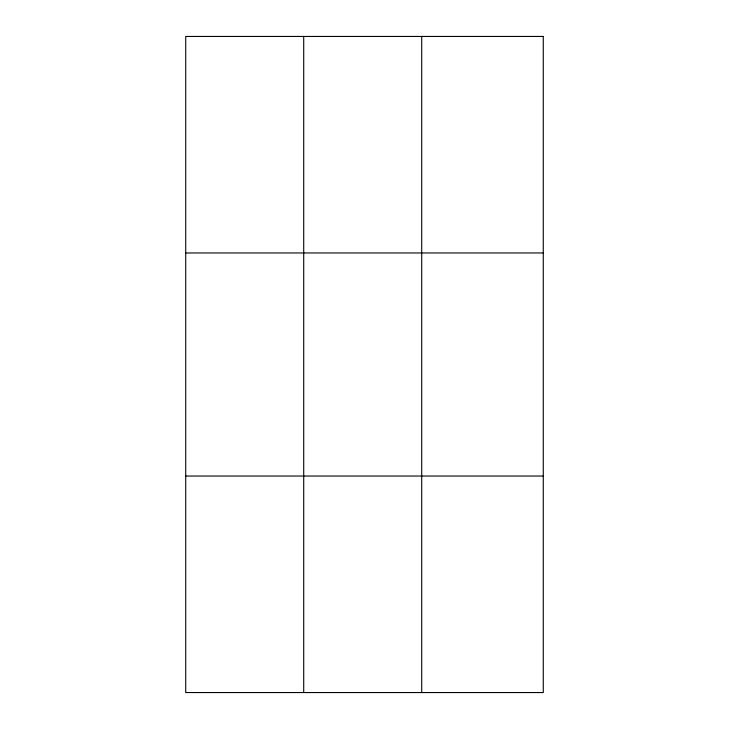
<?xml version="1.0" encoding="UTF-8"?>
<svg xmlns="http://www.w3.org/2000/svg" width="729" height="729" viewBox="0 0 729 729"><rect width="100%" height="100%" fill="white"/><g stroke="black" fill="none" stroke-linecap="round" stroke-linejoin="round"><path stroke-width="1.09" d="M303.711 692.55L303.711 36.45M421.708 692.55L421.708 36.45M185.722 252.963L543.278 252.963M185.722 476.037L543.278 476.037M543.278 36.45L543.278 692.55L185.722 692.55L185.722 36.45L543.278 36.45"/></g></svg>
